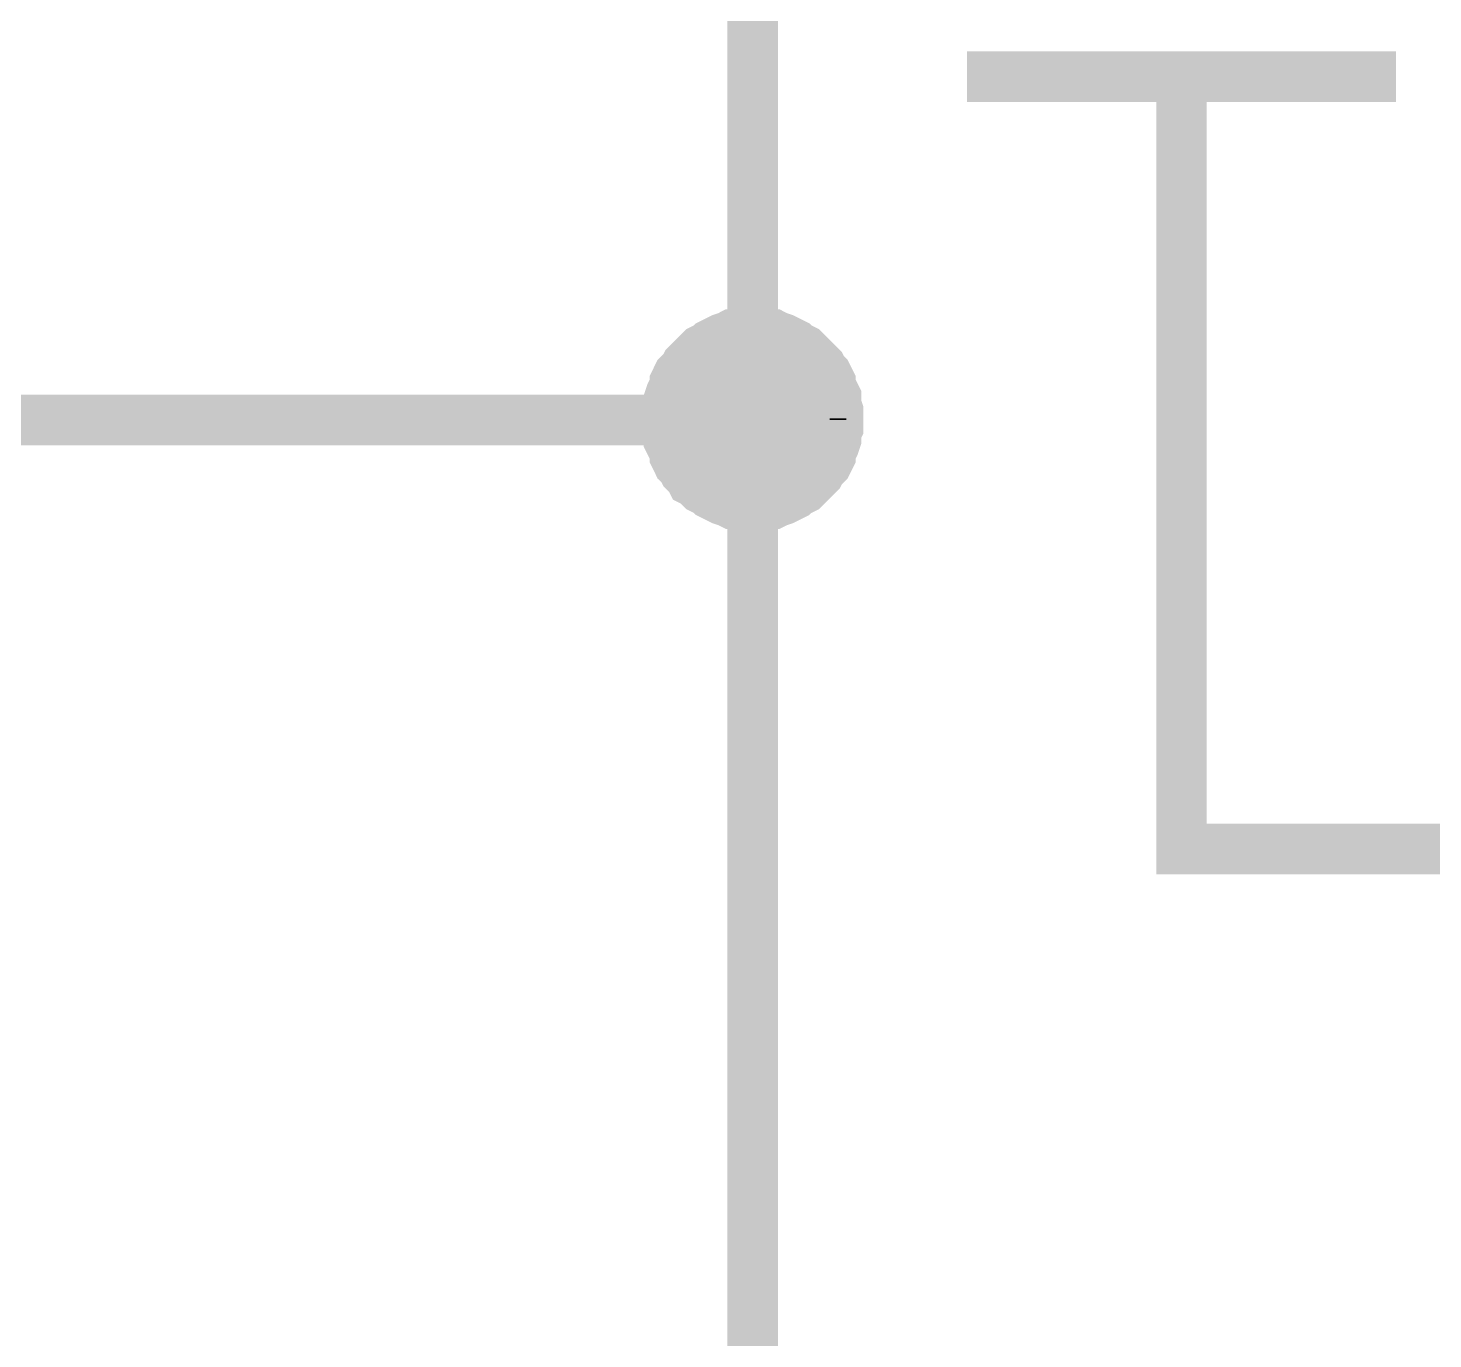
# Model space of a CAD drawing. Header units: millimetres. Extents: x 0 to 19, y 0 to 9.5.
# Drawn here: x 12.7314 to 13.0587, y 7.6855 to 7.9909 of the extents above; entities that cross this region are included whole.
import ezdxf

# ---------------------------------------------------------------- set-up
doc = ezdxf.new("R2010")
doc.units = ezdxf.units.MM
doc.header["$MEASUREMENT"] = 0
doc.layers.add('Sheet', color=255, linetype='Continuous')

msp = doc.modelspace()

# ---------------------------------------------------------------- linework, layer by layer
at = {"layer": 'Sheet'}
for points, const_width in [([(12.90025, 7.89957), (12.90025, 7.39999), (13.70002, 7.39999), (13.70002, 8.19976)], 0.0118), ([(12.40022, 8.09985), (12.60006, 8.09985), (12.60006, 7.99993), (12.90025, 7.99993), (12.90025, 7.89957), (12.40022, 7.89957)], 0.0118), ([(13.05012, 7.97959), (12.9502, 7.97959)], 0.0118), ([(13.00016, 7.91991), (13.00016, 7.97959)], 0.0118), ([(12.88035, 7.89957), (12.88035, 7.90046), (12.88035, 7.90178), (12.88079, 7.90267), (12.88079, 7.90355), (12.88079, 7.90444), (12.88124, 7.90576), (12.88168, 7.90665), (12.88212, 7.90753), (12.88212, 7.90841), (12.88256, 7.9093), (12.883, 7.91018), (12.88389, 7.91107), (12.88433, 7.91151), (12.88477, 7.91239), (12.88566, 7.91328), (12.8861, 7.91372), (12.88698, 7.9146), (12.88743, 7.91505), (12.88831, 7.91593), (12.88919, 7.91637), (12.89008, 7.91681), (12.89052, 7.91726), (12.8914, 7.9177), (12.89229, 7.91814), (12.89317, 7.91858), (12.8945, 7.91902), (12.89538, 7.91947), (12.89627, 7.91947), (12.89715, 7.91947), (12.89804, 7.91991), (12.89936, 7.91991), (12.90025, 7.91991)], 0.0118), ([(12.88035, 7.89957), (12.88035, 7.90046), (12.88035, 7.90178), (12.88079, 7.90267), (12.88079, 7.90355), (12.88079, 7.90444), (12.88124, 7.90576), (12.88168, 7.90665), (12.88212, 7.90753), (12.88212, 7.90841), (12.88256, 7.9093), (12.883, 7.91018), (12.88389, 7.91107), (12.88433, 7.91151), (12.88477, 7.91239), (12.88566, 7.91328), (12.8861, 7.91372), (12.88698, 7.9146), (12.88743, 7.91505), (12.88831, 7.91593), (12.88919, 7.91637), (12.89008, 7.91681), (12.89052, 7.91726), (12.8914, 7.9177), (12.89229, 7.91814), (12.89317, 7.91858), (12.8945, 7.91902), (12.89538, 7.91947), (12.89627, 7.91947), (12.89715, 7.91947), (12.89804, 7.91991), (12.89936, 7.91991), (12.90025, 7.91991)], 0.0118), ([(12.88035, 7.89957), (12.88035, 7.90046), (12.88035, 7.90178), (12.88079, 7.90267), (12.88079, 7.90355), (12.88079, 7.90444), (12.88124, 7.90576), (12.88168, 7.90665), (12.88212, 7.90753), (12.88212, 7.90841), (12.88256, 7.9093), (12.883, 7.91018), (12.88389, 7.91107), (12.88433, 7.91151), (12.88477, 7.91239), (12.88566, 7.91328), (12.8861, 7.91372), (12.88698, 7.9146), (12.88743, 7.91505), (12.88831, 7.91593), (12.88919, 7.91637), (12.89008, 7.91681), (12.89052, 7.91726), (12.8914, 7.9177), (12.89229, 7.91814), (12.89317, 7.91858), (12.8945, 7.91902), (12.89538, 7.91947), (12.89627, 7.91947), (12.89715, 7.91947), (12.89804, 7.91991), (12.89936, 7.91991), (12.90025, 7.91991)], 0.0118), ([(12.88035, 7.89957), (12.88035, 7.90046), (12.88035, 7.90178), (12.88079, 7.90267), (12.88079, 7.90355), (12.88079, 7.90444), (12.88124, 7.90576), (12.88168, 7.90665), (12.88212, 7.90753), (12.88212, 7.90841), (12.88256, 7.9093), (12.883, 7.91018), (12.88389, 7.91107), (12.88433, 7.91151), (12.88477, 7.91239), (12.88566, 7.91328), (12.8861, 7.91372), (12.88698, 7.9146), (12.88743, 7.91505), (12.88831, 7.91593), (12.88919, 7.91637), (12.89008, 7.91681), (12.89052, 7.91726), (12.8914, 7.9177), (12.89229, 7.91814), (12.89317, 7.91858), (12.8945, 7.91902), (12.89538, 7.91947), (12.89627, 7.91947), (12.89715, 7.91947), (12.89804, 7.91991), (12.89936, 7.91991), (12.90025, 7.91991)], 0.0118), ([(12.90025, 7.91991), (12.90025, 7.91991)], 0.0118), ([(12.90025, 7.91991), (12.90113, 7.91991), (12.90246, 7.91991), (12.90334, 7.91947), (12.90423, 7.91947), (12.90511, 7.91947), (12.90599, 7.91902), (12.90732, 7.91858), (12.9082, 7.91814), (12.90909, 7.9177), (12.90997, 7.91726), (12.91042, 7.91681), (12.9113, 7.91637), (12.91218, 7.91593), (12.91307, 7.91505), (12.91351, 7.9146), (12.91439, 7.91372), (12.91484, 7.91328), (12.91572, 7.91239), (12.91616, 7.91195), (12.9166, 7.91107), (12.91749, 7.91018), (12.91793, 7.9093), (12.91837, 7.90841), (12.91837, 7.90753), (12.91882, 7.90665), (12.91926, 7.90576), (12.9197, 7.90488), (12.9197, 7.90399), (12.9197, 7.90311), (12.92014, 7.90178), (12.92014, 7.9009), (12.92014, 7.90001)], 0.0118), ([(12.90025, 7.91991), (12.90025, 7.91991)], 0.0118), ([(12.90025, 7.91991), (12.90113, 7.91991), (12.90246, 7.91991), (12.90334, 7.91947), (12.90423, 7.91947), (12.90511, 7.91947), (12.90599, 7.91902), (12.90732, 7.91858), (12.9082, 7.91814), (12.90909, 7.9177), (12.90997, 7.91726), (12.91042, 7.91681), (12.9113, 7.91637), (12.91218, 7.91593), (12.91307, 7.91505), (12.91351, 7.9146), (12.91439, 7.91372), (12.91484, 7.91328), (12.91572, 7.91239), (12.91616, 7.91195), (12.9166, 7.91107), (12.91749, 7.91018), (12.91793, 7.9093), (12.91837, 7.90841), (12.91837, 7.90753), (12.91882, 7.90665), (12.91926, 7.90576), (12.9197, 7.90488), (12.9197, 7.90399), (12.9197, 7.90311), (12.92014, 7.90178), (12.92014, 7.9009), (12.92014, 7.90001)], 0.0118), ([(12.90025, 7.91991), (12.90025, 7.91991)], 0.0118), ([(12.90025, 7.91991), (12.90113, 7.91991), (12.90246, 7.91991), (12.90334, 7.91947), (12.90423, 7.91947), (12.90511, 7.91947), (12.90599, 7.91902), (12.90732, 7.91858), (12.9082, 7.91814), (12.90909, 7.9177), (12.90997, 7.91726), (12.91042, 7.91681), (12.9113, 7.91637), (12.91218, 7.91593), (12.91307, 7.91505), (12.91351, 7.9146), (12.91439, 7.91372), (12.91484, 7.91328), (12.91572, 7.91239), (12.91616, 7.91195), (12.9166, 7.91107), (12.91749, 7.91018), (12.91793, 7.9093), (12.91837, 7.90841), (12.91837, 7.90753), (12.91882, 7.90665), (12.91926, 7.90576), (12.9197, 7.90488), (12.9197, 7.90399), (12.9197, 7.90311), (12.92014, 7.90178), (12.92014, 7.9009), (12.92014, 7.90001)], 0.0118), ([(12.90025, 7.91991), (12.90025, 7.91991)], 0.0118), ([(12.90025, 7.91991), (12.90113, 7.91991), (12.90246, 7.91991), (12.90334, 7.91947), (12.90423, 7.91947), (12.90511, 7.91947), (12.90599, 7.91902), (12.90732, 7.91858), (12.9082, 7.91814), (12.90909, 7.9177), (12.90997, 7.91726), (12.91042, 7.91681), (12.9113, 7.91637), (12.91218, 7.91593), (12.91307, 7.91505), (12.91351, 7.9146), (12.91439, 7.91372), (12.91484, 7.91328), (12.91572, 7.91239), (12.91616, 7.91195), (12.9166, 7.91107), (12.91749, 7.91018), (12.91793, 7.9093), (12.91837, 7.90841), (12.91837, 7.90753), (12.91882, 7.90665), (12.91926, 7.90576), (12.9197, 7.90488), (12.9197, 7.90399), (12.9197, 7.90311), (12.92014, 7.90178), (12.92014, 7.9009), (12.92014, 7.90001)], 0.0118), ([(13.00016, 7.91991), (13.00016, 7.89957)], 0.0118), ([(12.88035, 7.89957), (12.88035, 7.90046), (12.88035, 7.90178), (12.88079, 7.90267), (12.88079, 7.90355), (12.88079, 7.90444), (12.88124, 7.90576), (12.88168, 7.90665), (12.88212, 7.90753), (12.88212, 7.90841), (12.88256, 7.9093), (12.883, 7.91018), (12.88389, 7.91107), (12.88433, 7.91151), (12.88477, 7.91239), (12.88566, 7.91328), (12.8861, 7.91372), (12.88698, 7.9146), (12.88743, 7.91505), (12.88831, 7.91593), (12.88919, 7.91637), (12.89008, 7.91681), (12.89052, 7.91726), (12.8914, 7.9177), (12.89229, 7.91814), (12.89317, 7.91858), (12.8945, 7.91902), (12.89538, 7.91947), (12.89627, 7.91947), (12.89715, 7.91947), (12.89804, 7.91991), (12.89936, 7.91991), (12.90025, 7.91991)], 0.0039), ([(12.88035, 7.89957), (12.88035, 7.90046), (12.88035, 7.90178), (12.88079, 7.90267), (12.88079, 7.90355), (12.88079, 7.90444), (12.88124, 7.90576), (12.88168, 7.90665), (12.88212, 7.90753), (12.88212, 7.90841), (12.88256, 7.9093), (12.883, 7.91018), (12.88389, 7.91107), (12.88433, 7.91151), (12.88477, 7.91239), (12.88566, 7.91328), (12.8861, 7.91372), (12.88698, 7.9146), (12.88743, 7.91505), (12.88831, 7.91593), (12.88919, 7.91637), (12.89008, 7.91681), (12.89052, 7.91726), (12.8914, 7.9177), (12.89229, 7.91814), (12.89317, 7.91858), (12.8945, 7.91902), (12.89538, 7.91947), (12.89627, 7.91947), (12.89715, 7.91947), (12.89804, 7.91991), (12.89936, 7.91991), (12.90025, 7.91991)], 0.0039), ([(12.88035, 7.89957), (12.88035, 7.90046), (12.88035, 7.90178), (12.88079, 7.90267), (12.88079, 7.90355), (12.88079, 7.90444), (12.88124, 7.90576), (12.88168, 7.90665), (12.88212, 7.90753), (12.88212, 7.90841), (12.88256, 7.9093), (12.883, 7.91018), (12.88389, 7.91107), (12.88433, 7.91151), (12.88477, 7.91239), (12.88566, 7.91328), (12.8861, 7.91372), (12.88698, 7.9146), (12.88743, 7.91505), (12.88831, 7.91593), (12.88919, 7.91637), (12.89008, 7.91681), (12.89052, 7.91726), (12.8914, 7.9177), (12.89229, 7.91814), (12.89317, 7.91858), (12.8945, 7.91902), (12.89538, 7.91947), (12.89627, 7.91947), (12.89715, 7.91947), (12.89804, 7.91991), (12.89936, 7.91991), (12.90025, 7.91991)], 0.0039), ([(12.88035, 7.89957), (12.88035, 7.90046), (12.88035, 7.90178), (12.88079, 7.90267), (12.88079, 7.90355), (12.88079, 7.90444), (12.88124, 7.90576), (12.88168, 7.90665), (12.88212, 7.90753), (12.88212, 7.90841), (12.88256, 7.9093), (12.883, 7.91018), (12.88389, 7.91107), (12.88433, 7.91151), (12.88477, 7.91239), (12.88566, 7.91328), (12.8861, 7.91372), (12.88698, 7.9146), (12.88743, 7.91505), (12.88831, 7.91593), (12.88919, 7.91637), (12.89008, 7.91681), (12.89052, 7.91726), (12.8914, 7.9177), (12.89229, 7.91814), (12.89317, 7.91858), (12.8945, 7.91902), (12.89538, 7.91947), (12.89627, 7.91947), (12.89715, 7.91947), (12.89804, 7.91991), (12.89936, 7.91991), (12.90025, 7.91991)], 0.0039), ([(12.90025, 7.91991), (12.90025, 7.91991)], 0.0039), ([(12.90025, 7.91991), (12.90113, 7.91991), (12.90246, 7.91991), (12.90334, 7.91947), (12.90423, 7.91947), (12.90511, 7.91947), (12.90599, 7.91902), (12.90732, 7.91858), (12.9082, 7.91814), (12.90909, 7.9177), (12.90997, 7.91726), (12.91042, 7.91681), (12.9113, 7.91637), (12.91218, 7.91593), (12.91307, 7.91505), (12.91351, 7.9146), (12.91439, 7.91372), (12.91484, 7.91328), (12.91572, 7.91239), (12.91616, 7.91195), (12.9166, 7.91107), (12.91749, 7.91018), (12.91793, 7.9093), (12.91837, 7.90841), (12.91837, 7.90753), (12.91882, 7.90665), (12.91926, 7.90576), (12.9197, 7.90488), (12.9197, 7.90399), (12.9197, 7.90311), (12.92014, 7.90178), (12.92014, 7.9009), (12.92014, 7.90001)], 0.0039), ([(12.90025, 7.91991), (12.90025, 7.91991)], 0.0039), ([(12.90025, 7.91991), (12.90113, 7.91991), (12.90246, 7.91991), (12.90334, 7.91947), (12.90423, 7.91947), (12.90511, 7.91947), (12.90599, 7.91902), (12.90732, 7.91858), (12.9082, 7.91814), (12.90909, 7.9177), (12.90997, 7.91726), (12.91042, 7.91681), (12.9113, 7.91637), (12.91218, 7.91593), (12.91307, 7.91505), (12.91351, 7.9146), (12.91439, 7.91372), (12.91484, 7.91328), (12.91572, 7.91239), (12.91616, 7.91195), (12.9166, 7.91107), (12.91749, 7.91018), (12.91793, 7.9093), (12.91837, 7.90841), (12.91837, 7.90753), (12.91882, 7.90665), (12.91926, 7.90576), (12.9197, 7.90488), (12.9197, 7.90399), (12.9197, 7.90311), (12.92014, 7.90178), (12.92014, 7.9009), (12.92014, 7.90001)], 0.0039), ([(12.90025, 7.91991), (12.90025, 7.91991)], 0.0039), ([(12.90025, 7.91991), (12.90113, 7.91991), (12.90246, 7.91991), (12.90334, 7.91947), (12.90423, 7.91947), (12.90511, 7.91947), (12.90599, 7.91902), (12.90732, 7.91858), (12.9082, 7.91814), (12.90909, 7.9177), (12.90997, 7.91726), (12.91042, 7.91681), (12.9113, 7.91637), (12.91218, 7.91593), (12.91307, 7.91505), (12.91351, 7.9146), (12.91439, 7.91372), (12.91484, 7.91328), (12.91572, 7.91239), (12.91616, 7.91195), (12.9166, 7.91107), (12.91749, 7.91018), (12.91793, 7.9093), (12.91837, 7.90841), (12.91837, 7.90753), (12.91882, 7.90665), (12.91926, 7.90576), (12.9197, 7.90488), (12.9197, 7.90399), (12.9197, 7.90311), (12.92014, 7.90178), (12.92014, 7.9009), (12.92014, 7.90001)], 0.0039), ([(12.90025, 7.91991), (12.90025, 7.91991)], 0.0039), ([(12.90025, 7.91991), (12.90113, 7.91991), (12.90246, 7.91991), (12.90334, 7.91947), (12.90423, 7.91947), (12.90511, 7.91947), (12.90599, 7.91902), (12.90732, 7.91858), (12.9082, 7.91814), (12.90909, 7.9177), (12.90997, 7.91726), (12.91042, 7.91681), (12.9113, 7.91637), (12.91218, 7.91593), (12.91307, 7.91505), (12.91351, 7.9146), (12.91439, 7.91372), (12.91484, 7.91328), (12.91572, 7.91239), (12.91616, 7.91195), (12.9166, 7.91107), (12.91749, 7.91018), (12.91793, 7.9093), (12.91837, 7.90841), (12.91837, 7.90753), (12.91882, 7.90665), (12.91926, 7.90576), (12.9197, 7.90488), (12.9197, 7.90399), (12.9197, 7.90311), (12.92014, 7.90178), (12.92014, 7.9009), (12.92014, 7.90001)], 0.0039), ([(12.90025, 7.87968), (12.89936, 7.87968), (12.89804, 7.87968), (12.89715, 7.88012), (12.89627, 7.88012), (12.89538, 7.88012), (12.8945, 7.88056), (12.89317, 7.881), (12.89229, 7.88145), (12.8914, 7.88189), (12.89052, 7.88233), (12.89008, 7.88277), (12.88919, 7.88321), (12.88831, 7.88366), (12.88743, 7.88454), (12.88698, 7.88498), (12.8861, 7.88542), (12.88566, 7.88631), (12.88477, 7.88719), (12.88433, 7.88763), (12.88389, 7.88852), (12.883, 7.8894), (12.88256, 7.89029), (12.88212, 7.89117), (12.88212, 7.89206), (12.88168, 7.89294), (12.88124, 7.89382), (12.88079, 7.89471), (12.88079, 7.89559), (12.88079, 7.89648), (12.88035, 7.8978), (12.88035, 7.89869), (12.88035, 7.89957)], 0.0118), ([(12.88035, 7.89957), (12.88035, 7.89957)], 0.0118), ([(12.90025, 7.87968), (12.89936, 7.87968), (12.89804, 7.87968), (12.89715, 7.88012), (12.89627, 7.88012), (12.89538, 7.88012), (12.8945, 7.88056), (12.89317, 7.881), (12.89229, 7.88145), (12.8914, 7.88189), (12.89052, 7.88233), (12.89008, 7.88277), (12.88919, 7.88321), (12.88831, 7.88366), (12.88743, 7.88454), (12.88698, 7.88498), (12.8861, 7.88542), (12.88566, 7.88631), (12.88477, 7.88719), (12.88433, 7.88763), (12.88389, 7.88852), (12.883, 7.8894), (12.88256, 7.89029), (12.88212, 7.89117), (12.88212, 7.89206), (12.88168, 7.89294), (12.88124, 7.89382), (12.88079, 7.89471), (12.88079, 7.89559), (12.88079, 7.89648), (12.88035, 7.8978), (12.88035, 7.89869), (12.88035, 7.89957)], 0.0118), ([(12.88035, 7.89957), (12.88035, 7.89957)], 0.0118), ([(12.90025, 7.87968), (12.89936, 7.87968), (12.89804, 7.87968), (12.89715, 7.88012), (12.89627, 7.88012), (12.89538, 7.88012), (12.8945, 7.88056), (12.89317, 7.881), (12.89229, 7.88145), (12.8914, 7.88189), (12.89052, 7.88233), (12.89008, 7.88277), (12.88919, 7.88321), (12.88831, 7.88366), (12.88743, 7.88454), (12.88698, 7.88498), (12.8861, 7.88542), (12.88566, 7.88631), (12.88477, 7.88719), (12.88433, 7.88763), (12.88389, 7.88852), (12.883, 7.8894), (12.88256, 7.89029), (12.88212, 7.89117), (12.88212, 7.89206), (12.88168, 7.89294), (12.88124, 7.89382), (12.88079, 7.89471), (12.88079, 7.89559), (12.88079, 7.89648), (12.88035, 7.8978), (12.88035, 7.89869), (12.88035, 7.89957)], 0.0118), ([(12.88035, 7.89957), (12.88035, 7.89957)], 0.0118), ([(12.90025, 7.87968), (12.89936, 7.87968), (12.89804, 7.87968), (12.89715, 7.88012), (12.89627, 7.88012), (12.89538, 7.88012), (12.8945, 7.88056), (12.89317, 7.881), (12.89229, 7.88145), (12.8914, 7.88189), (12.89052, 7.88233), (12.89008, 7.88277), (12.88919, 7.88321), (12.88831, 7.88366), (12.88743, 7.88454), (12.88698, 7.88498), (12.8861, 7.88542), (12.88566, 7.88631), (12.88477, 7.88719), (12.88433, 7.88763), (12.88389, 7.88852), (12.883, 7.8894), (12.88256, 7.89029), (12.88212, 7.89117), (12.88212, 7.89206), (12.88168, 7.89294), (12.88124, 7.89382), (12.88079, 7.89471), (12.88079, 7.89559), (12.88079, 7.89648), (12.88035, 7.8978), (12.88035, 7.89869), (12.88035, 7.89957)], 0.0118), ([(12.88035, 7.89957), (12.88035, 7.89957)], 0.0118), ([(12.92014, 7.90001), (12.92014, 7.89913), (12.92014, 7.8978), (12.9197, 7.89692), (12.9197, 7.89603), (12.9197, 7.89515), (12.91926, 7.89382), (12.91882, 7.89294), (12.91837, 7.89206), (12.91837, 7.89117), (12.91793, 7.89029), (12.91749, 7.8894), (12.9166, 7.88852), (12.91616, 7.88808), (12.91572, 7.88719), (12.91484, 7.88631), (12.91439, 7.88587), (12.91351, 7.88498), (12.91307, 7.88454), (12.91218, 7.88366), (12.9113, 7.88321), (12.91042, 7.88277), (12.90997, 7.88233), (12.90909, 7.88189), (12.9082, 7.88145), (12.90732, 7.881), (12.90599, 7.88056), (12.90511, 7.88012), (12.90423, 7.88012), (12.90334, 7.88012), (12.90246, 7.87968), (12.90113, 7.87968), (12.90025, 7.87968)], 0.0118), ([(12.92014, 7.90001), (12.92014, 7.89913), (12.92014, 7.8978), (12.9197, 7.89692), (12.9197, 7.89603), (12.9197, 7.89515), (12.91926, 7.89382), (12.91882, 7.89294), (12.91837, 7.89206), (12.91837, 7.89117), (12.91793, 7.89029), (12.91749, 7.8894), (12.9166, 7.88852), (12.91616, 7.88808), (12.91572, 7.88719), (12.91484, 7.88631), (12.91439, 7.88587), (12.91351, 7.88498), (12.91307, 7.88454), (12.91218, 7.88366), (12.9113, 7.88321), (12.91042, 7.88277), (12.90997, 7.88233), (12.90909, 7.88189), (12.9082, 7.88145), (12.90732, 7.881), (12.90599, 7.88056), (12.90511, 7.88012), (12.90423, 7.88012), (12.90334, 7.88012), (12.90246, 7.87968), (12.90113, 7.87968), (12.90025, 7.87968)], 0.0118), ([(12.92014, 7.90001), (12.92014, 7.89913), (12.92014, 7.8978), (12.9197, 7.89692), (12.9197, 7.89603), (12.9197, 7.89515), (12.91926, 7.89382), (12.91882, 7.89294), (12.91837, 7.89206), (12.91837, 7.89117), (12.91793, 7.89029), (12.91749, 7.8894), (12.9166, 7.88852), (12.91616, 7.88808), (12.91572, 7.88719), (12.91484, 7.88631), (12.91439, 7.88587), (12.91351, 7.88498), (12.91307, 7.88454), (12.91218, 7.88366), (12.9113, 7.88321), (12.91042, 7.88277), (12.90997, 7.88233), (12.90909, 7.88189), (12.9082, 7.88145), (12.90732, 7.881), (12.90599, 7.88056), (12.90511, 7.88012), (12.90423, 7.88012), (12.90334, 7.88012), (12.90246, 7.87968), (12.90113, 7.87968), (12.90025, 7.87968)], 0.0118), ([(12.92014, 7.90001), (12.92014, 7.89913), (12.92014, 7.8978), (12.9197, 7.89692), (12.9197, 7.89603), (12.9197, 7.89515), (12.91926, 7.89382), (12.91882, 7.89294), (12.91837, 7.89206), (12.91837, 7.89117), (12.91793, 7.89029), (12.91749, 7.8894), (12.9166, 7.88852), (12.91616, 7.88808), (12.91572, 7.88719), (12.91484, 7.88631), (12.91439, 7.88587), (12.91351, 7.88498), (12.91307, 7.88454), (12.91218, 7.88366), (12.9113, 7.88321), (12.91042, 7.88277), (12.90997, 7.88233), (12.90909, 7.88189), (12.9082, 7.88145), (12.90732, 7.881), (12.90599, 7.88056), (12.90511, 7.88012), (12.90423, 7.88012), (12.90334, 7.88012), (12.90246, 7.87968), (12.90113, 7.87968), (12.90025, 7.87968)], 0.0118), ([(12.92014, 7.90001), (12.92014, 7.90001), (12.92014, 7.90001), (12.92014, 7.90001), (12.92014, 7.90001), (12.92014, 7.90001), (12.92014, 7.90001), (12.92014, 7.90001), (12.92014, 7.90001), (12.92014, 7.90001), (12.92014, 7.90001), (12.92014, 7.90001), (12.92014, 7.90001), (12.92014, 7.90001), (12.92014, 7.90001), (12.92014, 7.90001), (12.92014, 7.89957), (12.92014, 7.89957), (12.92014, 7.89957), (12.92014, 7.89957), (12.92014, 7.89957), (12.92014, 7.89957), (12.92014, 7.89957), (12.92014, 7.89957), (12.92014, 7.89957), (12.92014, 7.89957), (12.92014, 7.89957), (12.92014, 7.89957), (12.92014, 7.89957), (12.92014, 7.89957), (12.92014, 7.89957), (12.92014, 7.89957), (12.92014, 7.89957)], 0.0118), ([(12.92014, 7.89957), (12.92014, 7.90001)], 0.0118), ([(12.92014, 7.90001), (12.92014, 7.90001), (12.92014, 7.90001), (12.92014, 7.90001), (12.92014, 7.90001), (12.92014, 7.90001), (12.92014, 7.90001), (12.92014, 7.90001), (12.92014, 7.90001), (12.92014, 7.90001), (12.92014, 7.90001), (12.92014, 7.90001), (12.92014, 7.90001), (12.92014, 7.90001), (12.92014, 7.90001), (12.92014, 7.90001), (12.92014, 7.89957), (12.92014, 7.89957), (12.92014, 7.89957), (12.92014, 7.89957), (12.92014, 7.89957), (12.92014, 7.89957), (12.92014, 7.89957), (12.92014, 7.89957), (12.92014, 7.89957), (12.92014, 7.89957), (12.92014, 7.89957), (12.92014, 7.89957), (12.92014, 7.89957), (12.92014, 7.89957), (12.92014, 7.89957), (12.92014, 7.89957), (12.92014, 7.89957)], 0.0118), ([(12.92014, 7.89957), (12.92014, 7.90001)], 0.0118), ([(12.92014, 7.90001), (12.92014, 7.90001), (12.92014, 7.90001), (12.92014, 7.90001), (12.92014, 7.90001), (12.92014, 7.90001), (12.92014, 7.90001), (12.92014, 7.90001), (12.92014, 7.90001), (12.92014, 7.90001), (12.92014, 7.90001), (12.92014, 7.90001), (12.92014, 7.90001), (12.92014, 7.90001), (12.92014, 7.90001), (12.92014, 7.90001), (12.92014, 7.89957), (12.92014, 7.89957), (12.92014, 7.89957), (12.92014, 7.89957), (12.92014, 7.89957), (12.92014, 7.89957), (12.92014, 7.89957), (12.92014, 7.89957), (12.92014, 7.89957), (12.92014, 7.89957), (12.92014, 7.89957), (12.92014, 7.89957), (12.92014, 7.89957), (12.92014, 7.89957), (12.92014, 7.89957), (12.92014, 7.89957), (12.92014, 7.89957)], 0.0118), ([(12.92014, 7.89957), (12.92014, 7.90001)], 0.0118), ([(12.92014, 7.90001), (12.92014, 7.90001), (12.92014, 7.90001), (12.92014, 7.90001), (12.92014, 7.90001), (12.92014, 7.90001), (12.92014, 7.90001), (12.92014, 7.90001), (12.92014, 7.90001), (12.92014, 7.90001), (12.92014, 7.90001), (12.92014, 7.90001), (12.92014, 7.90001), (12.92014, 7.90001), (12.92014, 7.90001), (12.92014, 7.90001), (12.92014, 7.89957), (12.92014, 7.89957), (12.92014, 7.89957), (12.92014, 7.89957), (12.92014, 7.89957), (12.92014, 7.89957), (12.92014, 7.89957), (12.92014, 7.89957), (12.92014, 7.89957), (12.92014, 7.89957), (12.92014, 7.89957), (12.92014, 7.89957), (12.92014, 7.89957), (12.92014, 7.89957), (12.92014, 7.89957), (12.92014, 7.89957), (12.92014, 7.89957)], 0.0118), ([(12.92014, 7.89957), (12.92014, 7.90001)], 0.0118), ([(13.00016, 7.89957), (13.00016, 7.79966), (13.2, 7.79966), (13.40027, 7.79966), (13.40027, 7.89957)], 0.0118), ([(12.90025, 7.87968), (12.89936, 7.87968), (12.89804, 7.87968), (12.89715, 7.88012), (12.89627, 7.88012), (12.89538, 7.88012), (12.8945, 7.88056), (12.89317, 7.881), (12.89229, 7.88145), (12.8914, 7.88189), (12.89052, 7.88233), (12.89008, 7.88277), (12.88919, 7.88321), (12.88831, 7.88366), (12.88743, 7.88454), (12.88698, 7.88498), (12.8861, 7.88542), (12.88566, 7.88631), (12.88477, 7.88719), (12.88433, 7.88763), (12.88389, 7.88852), (12.883, 7.8894), (12.88256, 7.89029), (12.88212, 7.89117), (12.88212, 7.89206), (12.88168, 7.89294), (12.88124, 7.89382), (12.88079, 7.89471), (12.88079, 7.89559), (12.88079, 7.89648), (12.88035, 7.8978), (12.88035, 7.89869), (12.88035, 7.89957)], 0.0039), ([(12.88035, 7.89957), (12.88035, 7.89957)], 0.0039), ([(12.90025, 7.87968), (12.89936, 7.87968), (12.89804, 7.87968), (12.89715, 7.88012), (12.89627, 7.88012), (12.89538, 7.88012), (12.8945, 7.88056), (12.89317, 7.881), (12.89229, 7.88145), (12.8914, 7.88189), (12.89052, 7.88233), (12.89008, 7.88277), (12.88919, 7.88321), (12.88831, 7.88366), (12.88743, 7.88454), (12.88698, 7.88498), (12.8861, 7.88542), (12.88566, 7.88631), (12.88477, 7.88719), (12.88433, 7.88763), (12.88389, 7.88852), (12.883, 7.8894), (12.88256, 7.89029), (12.88212, 7.89117), (12.88212, 7.89206), (12.88168, 7.89294), (12.88124, 7.89382), (12.88079, 7.89471), (12.88079, 7.89559), (12.88079, 7.89648), (12.88035, 7.8978), (12.88035, 7.89869), (12.88035, 7.89957)], 0.0039), ([(12.88035, 7.89957), (12.88035, 7.89957)], 0.0039), ([(12.90025, 7.87968), (12.89936, 7.87968), (12.89804, 7.87968), (12.89715, 7.88012), (12.89627, 7.88012), (12.89538, 7.88012), (12.8945, 7.88056), (12.89317, 7.881), (12.89229, 7.88145), (12.8914, 7.88189), (12.89052, 7.88233), (12.89008, 7.88277), (12.88919, 7.88321), (12.88831, 7.88366), (12.88743, 7.88454), (12.88698, 7.88498), (12.8861, 7.88542), (12.88566, 7.88631), (12.88477, 7.88719), (12.88433, 7.88763), (12.88389, 7.88852), (12.883, 7.8894), (12.88256, 7.89029), (12.88212, 7.89117), (12.88212, 7.89206), (12.88168, 7.89294), (12.88124, 7.89382), (12.88079, 7.89471), (12.88079, 7.89559), (12.88079, 7.89648), (12.88035, 7.8978), (12.88035, 7.89869), (12.88035, 7.89957)], 0.0039), ([(12.88035, 7.89957), (12.88035, 7.89957)], 0.0039), ([(12.90025, 7.87968), (12.89936, 7.87968), (12.89804, 7.87968), (12.89715, 7.88012), (12.89627, 7.88012), (12.89538, 7.88012), (12.8945, 7.88056), (12.89317, 7.881), (12.89229, 7.88145), (12.8914, 7.88189), (12.89052, 7.88233), (12.89008, 7.88277), (12.88919, 7.88321), (12.88831, 7.88366), (12.88743, 7.88454), (12.88698, 7.88498), (12.8861, 7.88542), (12.88566, 7.88631), (12.88477, 7.88719), (12.88433, 7.88763), (12.88389, 7.88852), (12.883, 7.8894), (12.88256, 7.89029), (12.88212, 7.89117), (12.88212, 7.89206), (12.88168, 7.89294), (12.88124, 7.89382), (12.88079, 7.89471), (12.88079, 7.89559), (12.88079, 7.89648), (12.88035, 7.8978), (12.88035, 7.89869), (12.88035, 7.89957)], 0.0039), ([(12.88035, 7.89957), (12.88035, 7.89957)], 0.0039), ([(12.92014, 7.90001), (12.92014, 7.89913), (12.92014, 7.8978), (12.9197, 7.89692), (12.9197, 7.89603), (12.9197, 7.89515), (12.91926, 7.89382), (12.91882, 7.89294), (12.91837, 7.89206), (12.91837, 7.89117), (12.91793, 7.89029), (12.91749, 7.8894), (12.9166, 7.88852), (12.91616, 7.88808), (12.91572, 7.88719), (12.91484, 7.88631), (12.91439, 7.88587), (12.91351, 7.88498), (12.91307, 7.88454), (12.91218, 7.88366), (12.9113, 7.88321), (12.91042, 7.88277), (12.90997, 7.88233), (12.90909, 7.88189), (12.9082, 7.88145), (12.90732, 7.881), (12.90599, 7.88056), (12.90511, 7.88012), (12.90423, 7.88012), (12.90334, 7.88012), (12.90246, 7.87968), (12.90113, 7.87968), (12.90025, 7.87968)], 0.0039), ([(12.92014, 7.90001), (12.92014, 7.89913), (12.92014, 7.8978), (12.9197, 7.89692), (12.9197, 7.89603), (12.9197, 7.89515), (12.91926, 7.89382), (12.91882, 7.89294), (12.91837, 7.89206), (12.91837, 7.89117), (12.91793, 7.89029), (12.91749, 7.8894), (12.9166, 7.88852), (12.91616, 7.88808), (12.91572, 7.88719), (12.91484, 7.88631), (12.91439, 7.88587), (12.91351, 7.88498), (12.91307, 7.88454), (12.91218, 7.88366), (12.9113, 7.88321), (12.91042, 7.88277), (12.90997, 7.88233), (12.90909, 7.88189), (12.9082, 7.88145), (12.90732, 7.881), (12.90599, 7.88056), (12.90511, 7.88012), (12.90423, 7.88012), (12.90334, 7.88012), (12.90246, 7.87968), (12.90113, 7.87968), (12.90025, 7.87968)], 0.0039), ([(12.92014, 7.90001), (12.92014, 7.89913), (12.92014, 7.8978), (12.9197, 7.89692), (12.9197, 7.89603), (12.9197, 7.89515), (12.91926, 7.89382), (12.91882, 7.89294), (12.91837, 7.89206), (12.91837, 7.89117), (12.91793, 7.89029), (12.91749, 7.8894), (12.9166, 7.88852), (12.91616, 7.88808), (12.91572, 7.88719), (12.91484, 7.88631), (12.91439, 7.88587), (12.91351, 7.88498), (12.91307, 7.88454), (12.91218, 7.88366), (12.9113, 7.88321), (12.91042, 7.88277), (12.90997, 7.88233), (12.90909, 7.88189), (12.9082, 7.88145), (12.90732, 7.881), (12.90599, 7.88056), (12.90511, 7.88012), (12.90423, 7.88012), (12.90334, 7.88012), (12.90246, 7.87968), (12.90113, 7.87968), (12.90025, 7.87968)], 0.0039), ([(12.92014, 7.90001), (12.92014, 7.89913), (12.92014, 7.8978), (12.9197, 7.89692), (12.9197, 7.89603), (12.9197, 7.89515), (12.91926, 7.89382), (12.91882, 7.89294), (12.91837, 7.89206), (12.91837, 7.89117), (12.91793, 7.89029), (12.91749, 7.8894), (12.9166, 7.88852), (12.91616, 7.88808), (12.91572, 7.88719), (12.91484, 7.88631), (12.91439, 7.88587), (12.91351, 7.88498), (12.91307, 7.88454), (12.91218, 7.88366), (12.9113, 7.88321), (12.91042, 7.88277), (12.90997, 7.88233), (12.90909, 7.88189), (12.9082, 7.88145), (12.90732, 7.881), (12.90599, 7.88056), (12.90511, 7.88012), (12.90423, 7.88012), (12.90334, 7.88012), (12.90246, 7.87968), (12.90113, 7.87968), (12.90025, 7.87968)], 0.0039), ([(12.92014, 7.90001), (12.92014, 7.90001), (12.92014, 7.90001), (12.92014, 7.90001), (12.92014, 7.90001), (12.92014, 7.90001), (12.92014, 7.90001), (12.92014, 7.90001), (12.92014, 7.90001), (12.92014, 7.90001), (12.92014, 7.90001), (12.92014, 7.90001), (12.92014, 7.90001), (12.92014, 7.90001), (12.92014, 7.90001), (12.92014, 7.90001), (12.92014, 7.89957), (12.92014, 7.89957), (12.92014, 7.89957), (12.92014, 7.89957), (12.92014, 7.89957), (12.92014, 7.89957), (12.92014, 7.89957), (12.92014, 7.89957), (12.92014, 7.89957), (12.92014, 7.89957), (12.92014, 7.89957), (12.92014, 7.89957), (12.92014, 7.89957), (12.92014, 7.89957), (12.92014, 7.89957), (12.92014, 7.89957), (12.92014, 7.89957)], 0.0039), ([(12.92014, 7.89957), (12.92014, 7.90001)], 0.0039), ([(12.92014, 7.90001), (12.92014, 7.90001), (12.92014, 7.90001), (12.92014, 7.90001), (12.92014, 7.90001), (12.92014, 7.90001), (12.92014, 7.90001), (12.92014, 7.90001), (12.92014, 7.90001), (12.92014, 7.90001), (12.92014, 7.90001), (12.92014, 7.90001), (12.92014, 7.90001), (12.92014, 7.90001), (12.92014, 7.90001), (12.92014, 7.90001), (12.92014, 7.89957), (12.92014, 7.89957), (12.92014, 7.89957), (12.92014, 7.89957), (12.92014, 7.89957), (12.92014, 7.89957), (12.92014, 7.89957), (12.92014, 7.89957), (12.92014, 7.89957), (12.92014, 7.89957), (12.92014, 7.89957), (12.92014, 7.89957), (12.92014, 7.89957), (12.92014, 7.89957), (12.92014, 7.89957), (12.92014, 7.89957), (12.92014, 7.89957)], 0.0039), ([(12.92014, 7.89957), (12.92014, 7.90001)], 0.0039), ([(12.92014, 7.90001), (12.92014, 7.90001), (12.92014, 7.90001), (12.92014, 7.90001), (12.92014, 7.90001), (12.92014, 7.90001), (12.92014, 7.90001), (12.92014, 7.90001), (12.92014, 7.90001), (12.92014, 7.90001), (12.92014, 7.90001), (12.92014, 7.90001), (12.92014, 7.90001), (12.92014, 7.90001), (12.92014, 7.90001), (12.92014, 7.90001), (12.92014, 7.89957), (12.92014, 7.89957), (12.92014, 7.89957), (12.92014, 7.89957), (12.92014, 7.89957), (12.92014, 7.89957), (12.92014, 7.89957), (12.92014, 7.89957), (12.92014, 7.89957), (12.92014, 7.89957), (12.92014, 7.89957), (12.92014, 7.89957), (12.92014, 7.89957), (12.92014, 7.89957), (12.92014, 7.89957), (12.92014, 7.89957), (12.92014, 7.89957)], 0.0039), ([(12.92014, 7.89957), (12.92014, 7.90001)], 0.0039), ([(12.92014, 7.90001), (12.92014, 7.90001), (12.92014, 7.90001), (12.92014, 7.90001), (12.92014, 7.90001), (12.92014, 7.90001), (12.92014, 7.90001), (12.92014, 7.90001), (12.92014, 7.90001), (12.92014, 7.90001), (12.92014, 7.90001), (12.92014, 7.90001), (12.92014, 7.90001), (12.92014, 7.90001), (12.92014, 7.90001), (12.92014, 7.90001), (12.92014, 7.89957), (12.92014, 7.89957), (12.92014, 7.89957), (12.92014, 7.89957), (12.92014, 7.89957), (12.92014, 7.89957), (12.92014, 7.89957), (12.92014, 7.89957), (12.92014, 7.89957), (12.92014, 7.89957), (12.92014, 7.89957), (12.92014, 7.89957), (12.92014, 7.89957), (12.92014, 7.89957), (12.92014, 7.89957), (12.92014, 7.89957), (12.92014, 7.89957)], 0.0039), ([(12.92014, 7.89957), (12.92014, 7.90001)], 0.0039)]:
    msp.add_lwpolyline(points, dxfattribs=dict(at, const_width=const_width))
at = {"layer": 'Sheet', "const_width": 0.02}
msp.add_lwpolyline([(12.89, 7.9, 1), (12.91, 7.9, 1)], format="xyb", close=True, dxfattribs=at)

doc.saveas('drawing.dxf')
